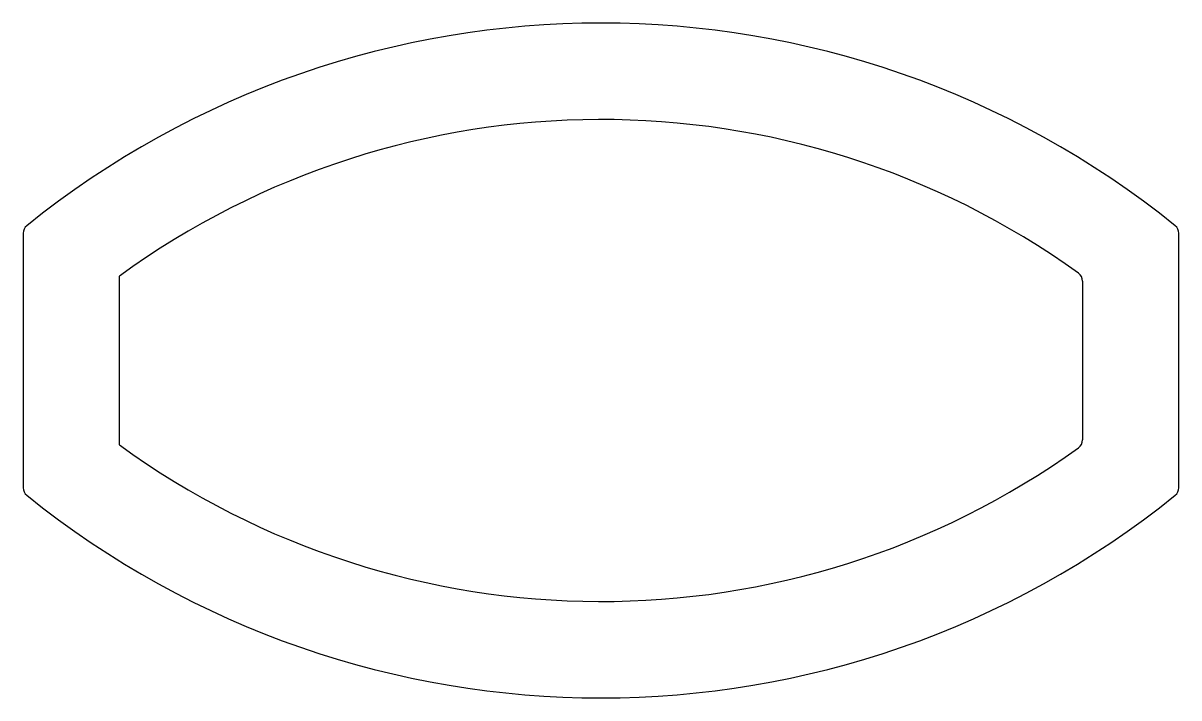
# Model space of a CAD drawing. Extents: x 4410.6 to 4446.6, y 686.5 to 707.5.
import ezdxf

# ---------------------------------------------------------------- set-up
doc = ezdxf.new("R2010")
doc.units = 0
doc.layers.get('0').update_dxf_attribs({"linetype": 'CONTINUOUS'})

msp = doc.modelspace()

# ---------------------------------------------------------------- linework, layer by layer
for p, q in [((4410.637, 700.938), (4410.637, 693.02)), ((4446.636, 693.02), (4446.636, 700.938)), ((4413.637, 694.352), (4413.637, 699.605)), ((4443.636, 699.452), (4443.636, 694.506))]:
    msp.add_line(p, q)
for centre, radius, start, end in [((4428.637, 678.959), 28.52, 51.1564, 128.8436), ((4428.637, 678.959), 25.52, 54.3486, 125.9979), ((4410.937, 700.938), 0.3, 128.8436, 180), ((4446.336, 700.938), 0.3, 0, 51.1564), ((4443.336, 699.452), 0.3, 0, 54.3486), ((4443.336, 694.506), 0.3, 305.6514, 0), ((4428.637, 714.999), 25.52, 234.0021, 305.6514), ((4410.937, 693.02), 0.3, 180, 231.1564), ((4446.336, 693.02), 0.3, 308.8436, 360), ((4428.637, 714.999), 28.52, 231.1564, 308.8436)]:
    msp.add_arc(centre, radius, start, end)

doc.saveas('drawing.dxf')
